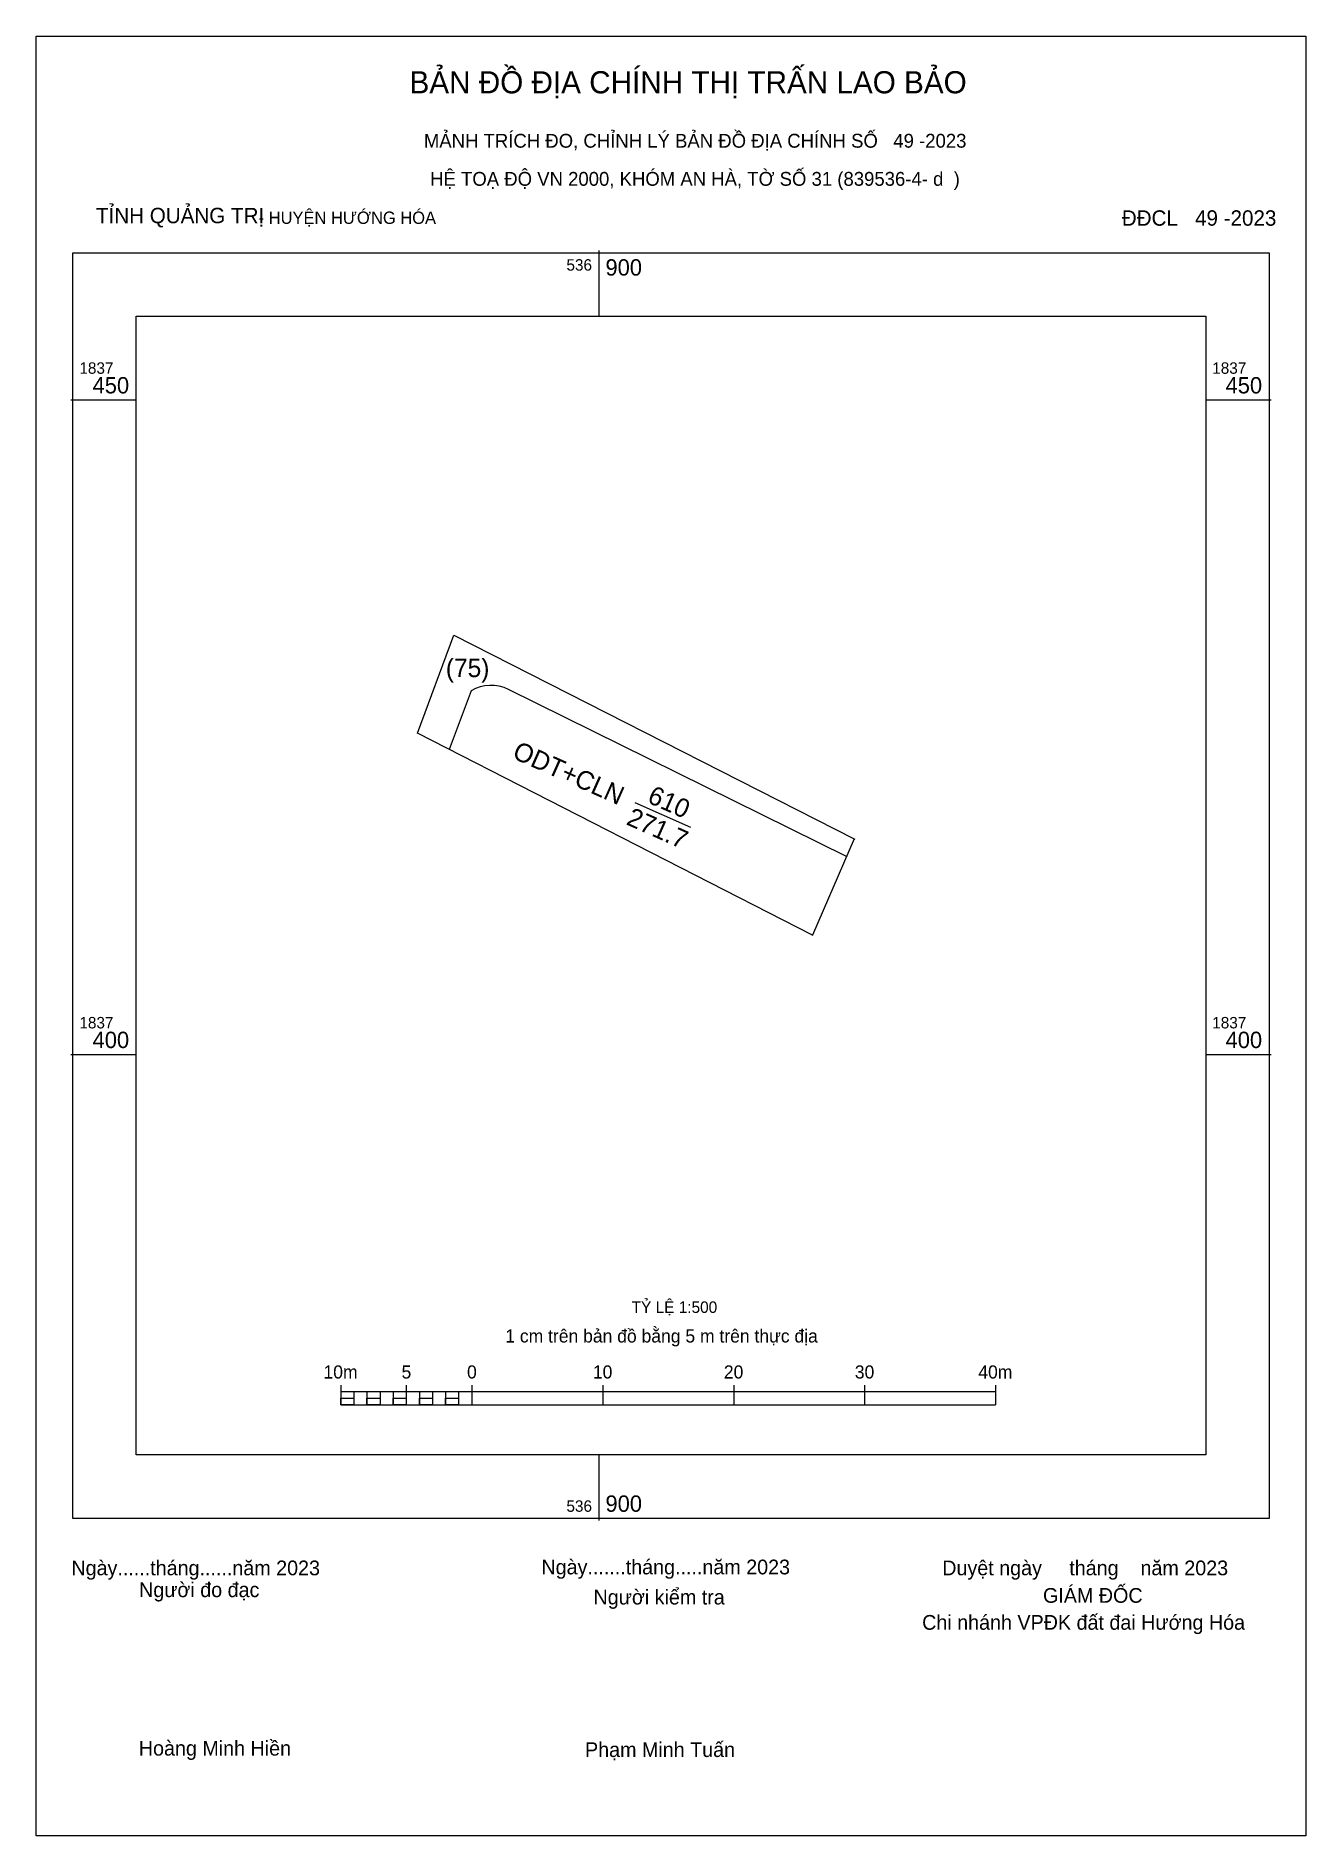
# Model space of a CAD drawing. Extents: x 536857 to 536954, y 1837340 to 1837478.
import ezdxf

# ---------------------------------------------------------------- set-up
doc = ezdxf.new("R2010")
doc.units = 0
for name, color, linetype in [('D2', 7, 'Continuous'), ('Default', 7, 'Continuous'), ('Level 1', 7, 'Continuous'), ('Level 10', 7, 'Continuous'), ('Level 13', 7, 'Continuous'), ('Level 27', 7, 'Continuous'), ('Level 36', 7, 'Continuous'), ('Level 6', 7, 'Continuous'), ('Level 62', 7, 'Continuous'), ('Level 63', 7, 'Continuous'), ('Level 9', 7, 'Continuous')]:
    doc.layers.add(name, color=color, linetype=linetype)

msp = doc.modelspace()

# ---------------------------------------------------------------- linework, layer by layer
at = {"layer": 'D2'}
msp.add_line((536918.9, 1837415.13), (536893.1, 1837427.89), dxfattribs=at)
msp.add_arc((536891.77, 1837425.2), 3, 63.6799, 120.4799, dxfattribs=at)
at = {"layer": 'Default'}
msp.add_lwpolyline([(536890.25, 1837427.78), (536888.56, 1837423.3)], dxfattribs=at)
at = {"layer": 'Level 1'}
msp.add_lwpolyline([(536857.02, 1837477.8), (536953.99, 1837477.8), (536953.99, 1837340.32), (536857.02, 1837340.32)], close=True, dxfattribs=at)
at = {"layer": 'Level 10'}
msp.add_lwpolyline([(536916.3, 1837409.13), (536886.14, 1837424.54), (536888.93, 1837432.04), (536919.48, 1837416.48)], close=True, dxfattribs=at)
at = {"layer": 'Level 27'}
for p, q in [((536886.14, 1837424.54), (536886.12, 1837424.49)), ((536919.48, 1837416.48), (536919.53, 1837416.46)), ((536916.3, 1837409.13), (536916.28, 1837409.08))]:
    msp.add_line(p, q, dxfattribs=at)
at = {"layer": 'Level 62'}
msp.add_lwpolyline([(536864.67, 1837456.41), (536946.33, 1837456.41), (536946.33, 1837369.42), (536864.67, 1837369.42)], close=True, dxfattribs=at)
at = {"layer": 'Level 63'}
for p, q in [((536900, 1837461.41), (536900, 1837456.41)), ((536859.67, 1837450), (536864.67, 1837450)), ((536946.33, 1837450), (536951.33, 1837450)), ((536859.67, 1837400), (536864.67, 1837400)), ((536946.33, 1837400), (536951.33, 1837400)), ((536880.29, 1837374.76), (536880.29, 1837373.26)), ((536885.29, 1837374.76), (536885.29, 1837373.26)), ((536890.29, 1837374.76), (536890.29, 1837373.26)), ((536900.29, 1837374.76), (536900.29, 1837373.26)), ((536910.29, 1837374.76), (536910.29, 1837373.26)), ((536920.29, 1837374.76), (536920.29, 1837373.26)), ((536930.29, 1837374.76), (536930.29, 1837373.26)), ((536880.29, 1837374.26), (536930.29, 1837374.26)), ((536881.29, 1837374.26), (536881.29, 1837373.26)), ((536882.29, 1837374.26), (536882.29, 1837373.26)), ((536883.29, 1837374.26), (536883.29, 1837373.26)), ((536884.29, 1837374.26), (536884.29, 1837373.26)), ((536885.29, 1837374.26), (536885.29, 1837373.26)), ((536886.29, 1837374.26), (536886.29, 1837373.26)), ((536887.29, 1837374.26), (536887.29, 1837373.26)), ((536888.29, 1837374.26), (536888.29, 1837373.26)), ((536889.29, 1837374.26), (536889.29, 1837373.26)), ((536890.29, 1837374.26), (536890.29, 1837373.26)), ((536880.29, 1837373.26), (536930.29, 1837373.26)), ((536900, 1837369.42), (536900, 1837364.42))]:
    msp.add_line(p, q, dxfattribs=at)
for points in [[(536859.83, 1837461.25), (536951.18, 1837461.25), (536951.18, 1837364.58), (536859.83, 1837364.58)], [(536880.29, 1837373.76), (536881.29, 1837373.76), (536881.29, 1837373.26), (536880.29, 1837373.26)], [(536880.29, 1837373.76), (536881.29, 1837373.76), (536881.29, 1837373.26), (536880.29, 1837373.26)], [(536882.29, 1837373.76), (536883.29, 1837373.76), (536883.29, 1837373.26), (536882.29, 1837373.26)], [(536884.29, 1837373.76), (536885.29, 1837373.76), (536885.29, 1837373.26), (536884.29, 1837373.26)], [(536886.29, 1837373.76), (536887.29, 1837373.76), (536887.29, 1837373.26), (536886.29, 1837373.26)], [(536888.29, 1837373.76), (536889.29, 1837373.76), (536889.29, 1837373.26), (536888.29, 1837373.26)]]:
    msp.add_lwpolyline(points, close=True, dxfattribs=at)
at = {"layer": 'Level 9'}
msp.add_line((536902.74, 1837419.26), (536907, 1837417.36), dxfattribs=at)

# ---------------------------------------------------------------- texts
at = {"layer": 'Level 1'}
for s, height, p in [('BẢN ĐỒ ĐỊA CHÍNH THỊ TRẤN LAO BẢO', 1.694, (536885.54, 1837473.42)), (' MẢNH TRÍCH ĐO, CHỈNH LÝ BẢN ĐỒ ĐỊA CHÍNH SỐ   49 -2023', 1.058, (536886.24, 1837469.27)), ('TỈNH QUẢNG TRỊ', 1.176, (536861.6, 1837463.5)), (' - HUYỆN HƯỚNG HÓA', 0.9405, (536873.67, 1837463.45)), (' ĐĐCL   49 -2023', 1.176, (536939.49, 1837463.31)), ('Ngày......tháng......năm 2023', 1.125, (536859.72, 1837360.23)), ('Ngày.......tháng.....năm 2023', 1.125, (536895.61, 1837360.3)), ('  Duyệt ngày     tháng    năm 2023', 1.125, (536925.38, 1837360.23)), ('Người đo đạc', 1.125, (536864.89, 1837358.56)), ('GIÁM ĐỐC', 1.125, (536933.91, 1837358.13)), ('Người kiểm tra', 1.125, (536899.59, 1837358)), ('Chi nhánh VPĐK đất đai Hướng Hóa', 1.125, (536924.68, 1837356.07)), ('Hoàng Minh Hiền', 1.125, (536864.87, 1837346.46)), ('Phạm Minh Tuấn', 1.125, (536898.94, 1837346.35))]:
    msp.add_text(s, height=height, dxfattribs=at).set_placement(p)
at = {"layer": 'Level 13'}
for s, p in [('ODT+CLN', (536893.31, 1837422.68)), ('610', (536903.62, 1837419.29)), ('271.7', (536902.01, 1837417.61))]:
    msp.add_text(s, height=1.429, rotation=335.9966, dxfattribs=at).set_placement(p)
at = {"layer": 'Level 36'}
msp.add_text('(75)', height=1.4, dxfattribs=at).set_placement((536888.31, 1837428.83))
at = {"layer": 'Level 6'}
for s, height, p in [(' HỆ TOẠ ĐỘ VN 2000, KHÓM AN HÀ, TỜ SỐ 31 (839536-4- d  )', 1.058, (536886.72, 1837466.36)), ('TỶ LỆ 1:500', 0.879, (536902.5, 1837380.27))]:
    msp.add_text(s, height=height, dxfattribs=at).set_placement(p)
at = {"layer": 'Level 63'}
for s, height, p in [('536', 0.875, (536897.52, 1837459.88)), ('900', 1.25, (536900.5, 1837459.5)), ('1837', 0.875, (536860.33, 1837452)), ('450', 1.25, (536861.34, 1837450.5)), ('1837', 0.875, (536946.83, 1837452)), ('450', 1.25, (536947.85, 1837450.5)), ('1837', 0.875, (536860.33, 1837402)), ('1837', 0.875, (536946.83, 1837402)), ('400', 1.25, (536861.34, 1837400.5)), ('400', 1.25, (536947.85, 1837400.5)), ('1 cm trên bản đồ bằng 5 m trên thực địa', 1, (536892.85, 1837378.01)), ('10m', 1, (536878.97, 1837375.26)), ('5', 1, (536884.93, 1837375.26)), ('0', 1, (536889.93, 1837375.26)), ('10', 1, (536899.54, 1837375.26)), ('20', 1, (536909.54, 1837375.26)), ('30', 1, (536919.54, 1837375.26)), ('40m', 1, (536928.97, 1837375.26)), ('536', 0.875, (536897.52, 1837365.08)), ('900', 1.25, (536900.5, 1837365.08))]:
    msp.add_text(s, height=height, dxfattribs=at).set_placement(p)

doc.saveas('drawing.dxf')
